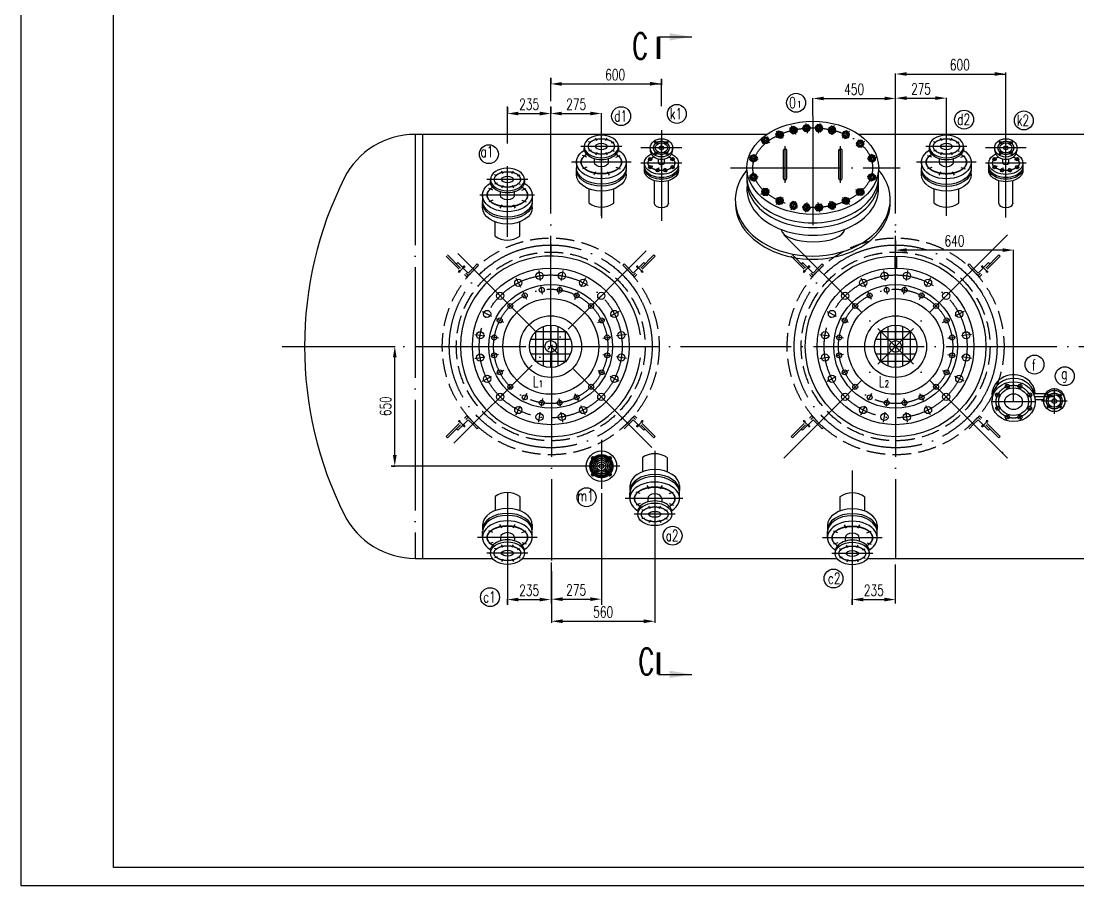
# Model space of a CAD drawing. Extents: x -54047 to 31317, y -2 to 11950.
# Drawn here: x -36814 to -31083, y 0 to 4691 of the extents above; entities that cross this region are included whole.
import ezdxf
from ezdxf.enums import TextEntityAlignment as Align

# ---------------------------------------------------------------- set-up
doc = ezdxf.new("R2010")
doc.units = 0
doc.header["$LTSCALE"] = 20
for name, pattern in [('DASHDOT-M', [36, 30, -3, 0, -3]), ('DASHDOT-S', [14, 10, -2, 0, -2]), ('HIDDEN-M', [7, 5, -2])]:
    doc.linetypes.add(name, pattern=pattern)
doc.layers.get('0').update_dxf_attribs({"linetype": 'CONTINUOUS'})
doc.styles.add('HZ', font='ROMANS.shx', dxfattribs={"width": 0.7, "height": 60, "bigfont": 'HLFSD.shx'})
doc.styles.add('ROMANS', font='ROMANS', dxfattribs={"width": 0.7, "height": 60})

msp = doc.modelspace()

# ---------------------------------------------------------------- linework, layer by layer
at = {"color": 7, "linetype": 'Continuous'}
for p, q in [((-36814.2, 0), (-36814.2, 11880)), ((-31473.8, 4074.3), (-31473.7, 4413.2)), ((-33942.1, 4257.4), (-33942.1, 4383.6)), ((-33942.1, 4381.6), (-33942.1, 4348.8)), ((-33341.9, 4230), (-33341.9, 4378.8)), ((-33341.9, 4376.8), (-33341.9, 4344)), ((-32071.7, 4277.8), (-32071.7, 4406.5)), ((-32011.7, 4404.5), (-31473.7, 4404.5)), ((-33882.1, 4350.8), (-33341.9, 4350.8)), ((-32521.1, 4180.2), (-32521.1, 4273.8)), ((-32461.1, 4271.8), (-32131.7, 4271.8)), ((-32071.7, 4273.8), (-32071.7, 4275.8)), ((-32071.7, 4078.8), (-32071.7, 4273.8)), ((-32011.7, 4273.8), (-31856.4, 4273.8)), ((-31796.4, 4099.5), (-31796.4, 4275.8)), ((-34177.1, 4027.3), (-34177.1, 4227.4)), ((-34177.1, 4225.4), (-34177.1, 4188.2)), ((-34117.1, 4190.2), (-34002.1, 4190.2)), ((-33942.1, 4027.3), (-33942.1, 4227.4)), ((-33942.1, 4225.4), (-33942.1, 4188.2)), ((-33882.1, 4190.2), (-33727.5, 4190.2)), ((-33667.5, 4107.1), (-33667.5, 4192.2)), ((-32071.7, 3544.8), (-32071.7, 3553.9)), ((-32071.7, 3499.8), (-32071.7, 3447.2)), ((-33942.1, 3481.8), (-33942.1, 3424)), ((-31491.7, 3449.2), (-32011.7, 3449.2)), ((-31431.7, 2628.8), (-31431.7, 3451.2)), ((-33942.1, 3143.7), (-33942.1, 3373.6)), ((-34805.9, 2926.8), (-34785.9, 2926.8)), ((-34787.9, 2336.8), (-34787.9, 2866.8)), ((-33767.1, 2276.8), (-34807.9, 2276.8)), ((-34805.9, 2276.8), (-34785.9, 2276.8)), ((-33667.1, 2130.3), (-33667.1, 1524.5)), ((-33378.1, 1957.1), (-33378.1, 1427.8)), ((-34177.1, 1749), (-34177.1, 1524.5)), ((-33938, 1531.1), (-33938, 1754.6)), ((-32307.4, 1749), (-32307.4, 1524.5)), ((-32072.4, 1532.1), (-32072.4, 1742.8)), ((-33938.1, 1707.7), (-33938.1, 1427.8)), ((-34177.1, 1526.5), (-34177.1, 1555.4)), ((-34117.1, 1553.4), (-34002.1, 1553.4)), ((-33882.1, 1555.4), (-33727.1, 1555.4)), ((-32307.4, 1526.5), (-32307.4, 1555.4)), ((-32247.4, 1553.4), (-32132.4, 1553.4)), ((-33938.1, 1478.3), (-33938.1, 1433.6)), ((-33878.1, 1435.6), (-33438.1, 1435.6)), ((-33378.1, 1478.3), (-33378.1, 1433.6)), ((-20014.2, 0), (-36814.2, 0))]:
    msp.add_line(p, q, dxfattribs=at)
at = {"color": 4, "linetype": 'Continuous'}
for p, q in [((-36314.2, 100), (-36314.2, 11780)), ((-33357, 4606.4), (-33177, 4606.4)), ((-32770.2, 4076.8), (-34677.4, 4076.8)), ((-34637.4, 4076.8), (-34637.4, 1776.8)), ((-30001.3, 4076.8), (-32272, 4076.8)), ((-33722.9, 4031.5), (-33737.1, 4036.6)), ((-33690.6, 4043.7), (-33699.8, 4056.3)), ((-33644.3, 4043.7), (-33635.2, 4056.3)), ((-33612.1, 4031.5), (-33597.9, 4036.6)), ((-31851.8, 4031.2), (-31866, 4036.3)), ((-31819.5, 4043.3), (-31828.6, 4056)), ((-31773.2, 4043.3), (-31764.1, 4056)), ((-31741, 4031.2), (-31726.8, 4036.3)), ((-33746.2, 3953.6), (-33769, 3961.6)), ((-33722.9, 3991.5), (-33737.1, 3986.4)), ((-33690.6, 3979.3), (-33699.8, 3966.7)), ((-33644.3, 3979.3), (-33635.2, 3966.7)), ((-33612.1, 3991.5), (-33597.9, 3986.4)), ((-33588.8, 3953.6), (-33566, 3961.6)), ((-32681.1, 3988.7), (-32681.1, 3838.7)), ((-32661.1, 3838.7), (-32661.1, 3988.7)), ((-32381.1, 3988.7), (-32381.1, 3838.7)), ((-32361.1, 3838.7), (-32361.1, 3988.7)), ((-31875.1, 3953.3), (-31897.9, 3961.2)), ((-31851.8, 3991.2), (-31866, 3986)), ((-31819.5, 3979), (-31828.6, 3966.3)), ((-31773.2, 3979), (-31764.1, 3966.3)), ((-31741, 3991.2), (-31726.8, 3986)), ((-31717.6, 3953.3), (-31694.9, 3961.2)), ((-33802.5, 3926.1), (-33802.5, 3892.4)), ((-33746.2, 3898.6), (-33769, 3890.6)), ((-33705.5, 3926.1), (-33705.5, 3944.2)), ((-33629.5, 3926.1), (-33629.5, 3944.2)), ((-33588.8, 3898.6), (-33566, 3890.6)), ((-33532.5, 3926.1), (-33532.5, 3892.4)), ((-33357.9, 3920.1), (-33357.9, 3944.2)), ((-33325.9, 3920.1), (-33325.9, 3944.2)), ((-31931.4, 3925.8), (-31931.4, 3892.1)), ((-31875.1, 3898.2), (-31897.9, 3890.3)), ((-31834.4, 3925.8), (-31834.4, 3943.9)), ((-31758.4, 3925.8), (-31758.4, 3943.9)), ((-31717.6, 3898.2), (-31694.9, 3890.3)), ((-31661.4, 3925.8), (-31661.4, 3892.1)), ((-31489.8, 3920), (-31489.8, 3944.1)), ((-31457.8, 3920), (-31457.8, 3944.1)), ((-34232.4, 3852.6), (-34246.7, 3857.7)), ((-34200.2, 3864.7), (-34209.3, 3877.4)), ((-34153.9, 3864.7), (-34144.8, 3877.4)), ((-34121.7, 3852.6), (-34107.4, 3857.7)), ((-33802.5, 3855.1), (-33802.5, 3881.6)), ((-33698.4, 3873.7), (-33709.1, 3855.5)), ((-33636.6, 3873.7), (-33625.8, 3855.5)), ((-33532.5, 3855.1), (-33532.5, 3881.6)), ((-31931.4, 3854.8), (-31931.4, 3881.2)), ((-31827.3, 3873.4), (-31838, 3855.1)), ((-31765.5, 3873.4), (-31754.7, 3855.1)), ((-31661.4, 3854.8), (-31661.4, 3881.2)), ((-34255.8, 3774.7), (-34278.6, 3782.6)), ((-34232.4, 3812.6), (-34246.7, 3807.4)), ((-34200.2, 3800.4), (-34209.3, 3787.7)), ((-34153.9, 3800.4), (-34144.8, 3787.7)), ((-34121.7, 3812.6), (-34107.4, 3807.4)), ((-34098.3, 3774.7), (-34075.5, 3782.6)), ((-33379.9, 3704.4), (-33379.9, 3825.6)), ((-33303.9, 3704.4), (-33303.9, 3825.6)), ((-31511.8, 3704.3), (-31511.8, 3825.5)), ((-31435.8, 3704.3), (-31435.8, 3825.5)), ((-34312.1, 3747.2), (-34312.1, 3713.5)), ((-34215.1, 3747.2), (-34215.1, 3765.3)), ((-34139.1, 3747.2), (-34139.1, 3765.3)), ((-34042.1, 3747.2), (-34042.1, 3713.5)), ((-33734.5, 3703.7), (-33734.5, 3780.8)), ((-33600.5, 3703.7), (-33600.5, 3780.8)), ((-31863.4, 3703.3), (-31863.4, 3780.4)), ((-31729.4, 3703.3), (-31729.4, 3780.4)), ((-34312.1, 3676.2), (-34312.1, 3702.6)), ((-34255.8, 3719.6), (-34278.6, 3711.7)), ((-34207.9, 3694.8), (-34218.7, 3676.5)), ((-34146.2, 3694.8), (-34135.4, 3676.5)), ((-34098.3, 3719.6), (-34075.5, 3711.7)), ((-34042.1, 3676.2), (-34042.1, 3702.6)), ((-34244.1, 3524.7), (-34244.1, 3601.8)), ((-34110.1, 3524.7), (-34110.1, 3601.8)), ((-32076.7, 3416.8), (-32076.7, 3351.8)), ((-32066.7, 3416.8), (-32066.7, 3351.8)), ((-33942.1, 3041.9), (-33942.1, 2958.2)), ((-32071.7, 3041.9), (-32071.7, 2958.2)), ((-34024.8, 3006.8), (-33859.4, 3006.8)), ((-34022.1, 2844.1), (-34022.1, 3009.5)), ((-33982.1, 2818.9), (-33982.1, 3034.7)), ((-33902.1, 2818.9), (-33902.1, 3034.7)), ((-33862.1, 2844.1), (-33862.1, 3009.5)), ((-32154.4, 3006.8), (-31989, 3006.8)), ((-32151.7, 2844.1), (-32151.7, 3009.5)), ((-32111.7, 2818.9), (-32111.7, 3034.7)), ((-32031.7, 2818.9), (-32031.7, 3034.7)), ((-31991.7, 2844.1), (-31991.7, 3009.5)), ((-34057.1, 2926.8), (-33973.5, 2926.8)), ((-34049.9, 2966.8), (-33834.2, 2966.8)), ((-33910.6, 2926.8), (-33827, 2926.8)), ((-32186.7, 2926.8), (-32103.1, 2926.8)), ((-32179.5, 2966.8), (-31963.8, 2966.8)), ((-32040.2, 2926.8), (-31956.6, 2926.8)), ((-34049.9, 2886.8), (-33834.2, 2886.8)), ((-33942.1, 2811.8), (-33942.1, 2895.4)), ((-32179.5, 2886.8), (-31963.8, 2886.8)), ((-32071.7, 2811.8), (-32071.7, 2895.4)), ((-34024.8, 2846.8), (-33859.4, 2846.8)), ((-32154.4, 2846.8), (-31989, 2846.8)), ((-31324.5, 2671.2), (-31258.6, 2671.2)), ((-31314.6, 2639.2), (-31266.5, 2639.2)), ((-33445.1, 2323.5), (-33445.1, 2250.1)), ((-33311.1, 2323.5), (-33311.1, 2250.1)), ((-33513.1, 2172.1), (-33513.1, 2145.6)), ((-33513.1, 2101.1), (-33513.1, 2134.7)), ((-33456.8, 2128.6), (-33479.6, 2136.6)), ((-33408.9, 2153.5), (-33419.7, 2171.7)), ((-33347.2, 2153.5), (-33336.4, 2171.7)), ((-33299.3, 2128.6), (-33276.5, 2136.6)), ((-33243.1, 2172.1), (-33243.1, 2145.6)), ((-33243.1, 2101.1), (-33243.1, 2134.7)), ((-34244.1, 2112.8), (-34244.1, 2039.4)), ((-34110.1, 2112.8), (-34110.1, 2039.4)), ((-33456.8, 2073.6), (-33479.6, 2065.6)), ((-33416.1, 2101.1), (-33416.1, 2083)), ((-33340.1, 2101.1), (-33340.1, 2083)), ((-33299.3, 2073.6), (-33276.5, 2065.6)), ((-32373.7, 2110.9), (-32373.7, 2037.5)), ((-32239.7, 2110.9), (-32239.7, 2037.5)), ((-33433.4, 2035.7), (-33447.7, 2040.8)), ((-33401.2, 2047.9), (-33410.3, 2060.5)), ((-33354.9, 2047.9), (-33345.8, 2060.5)), ((-33322.7, 2035.7), (-33308.4, 2040.8)), ((-34312.1, 1961.3), (-34312.1, 1934.9)), ((-34207.9, 1942.7), (-34218.7, 1961)), ((-34146.2, 1942.7), (-34135.4, 1961)), ((-34042.1, 1961.3), (-34042.1, 1934.9)), ((-33433.4, 1995.7), (-33447.7, 1990.5)), ((-33401.2, 1983.5), (-33410.3, 1970.9)), ((-33354.9, 1983.5), (-33345.8, 1970.9)), ((-33322.7, 1995.7), (-33308.4, 1990.5)), ((-32441.7, 1959.4), (-32441.7, 1933)), ((-32337.5, 1940.8), (-32348.3, 1959.1)), ((-32275.8, 1940.8), (-32265, 1959.1)), ((-32171.7, 1959.4), (-32171.7, 1933)), ((-34312.1, 1890.4), (-34312.1, 1924)), ((-34255.8, 1917.9), (-34278.6, 1925.8)), ((-34098.3, 1917.9), (-34075.5, 1925.8)), ((-34042.1, 1890.4), (-34042.1, 1924)), ((-32441.7, 1888.5), (-32441.7, 1922.1)), ((-32385.4, 1916), (-32408.2, 1923.9)), ((-32227.9, 1916), (-32205.1, 1923.9)), ((-32171.7, 1888.5), (-32171.7, 1922.1)), ((-34255.8, 1862.9), (-34278.6, 1854.9)), ((-34215.1, 1890.4), (-34215.1, 1872.3)), ((-34200.2, 1837.1), (-34209.3, 1849.8)), ((-34153.9, 1837.1), (-34144.8, 1849.8)), ((-34139.1, 1890.4), (-34139.1, 1872.3)), ((-34098.3, 1862.9), (-34075.5, 1854.9)), ((-32385.4, 1861), (-32408.2, 1853)), ((-32344.7, 1888.5), (-32344.7, 1870.4)), ((-32329.8, 1835.2), (-32338.9, 1847.9)), ((-32283.5, 1835.2), (-32274.4, 1847.9)), ((-32268.7, 1888.5), (-32268.7, 1870.4)), ((-32227.9, 1861), (-32205.1, 1853)), ((-34677.4, 1776.8), (-34259.1, 1776.8)), ((-34232.4, 1825), (-34246.7, 1830.1)), ((-34232.4, 1785), (-34246.7, 1779.8)), ((-34121.7, 1825), (-34107.4, 1830.1)), ((-34121.7, 1785), (-34107.4, 1779.8)), ((-34095, 1776.8), (-32390.2, 1776.8)), ((-32362, 1823.1), (-32376.3, 1828.2)), ((-32362, 1783), (-32376.3, 1777.9)), ((-32251.3, 1823.1), (-32237, 1828.2)), ((-32251.3, 1783), (-32237, 1777.9)), ((-32223.1, 1776.8), (-30052, 1776.8)), ((-34200.2, 1772.8), (-34209.3, 1760.1)), ((-34153.9, 1772.8), (-34144.8, 1760.1)), ((-32329.8, 1770.9), (-32338.9, 1758.2)), ((-32283.5, 1770.9), (-32274.4, 1758.2)), ((-33357, 1147.5), (-33177, 1147.5)), ((-20114.2, 100), (-36314.2, 100))]:
    msp.add_line(p, q, dxfattribs=at)
at = {"color": 1, "linetype": 'DASHDOT-M'}
for p, q in [((-32559.2, 4136.5), (-32551, 4084.4)), ((-32521.1, 4178.2), (-32521.1, 3583.7)), ((-32483, 4136.5), (-32491.2, 4084.4)), ((-34677.4, 4076.8), (-34677.4, 1776.8)), ((-33942.1, 2926.8), (-33942.1, 4076.8)), ((-33667.5, 3956.3), (-33667.5, 4105.1)), ((-33667.5, 3635.5), (-33667.5, 4088.1)), ((-33341.9, 4099.5), (-33341.9, 3607.8)), ((-32719.8, 4094.4), (-32682.4, 4057)), ((-32637.7, 4124.5), (-32613.7, 4077.4)), ((-32404.5, 4124.5), (-32428.5, 4077.4)), ((-32322.4, 4094.4), (-32359.8, 4057)), ((-32071.7, 2926.8), (-32071.7, 4076.8)), ((-31796.4, 3955.9), (-31796.4, 4097.5)), ((-31796.4, 3635.1), (-31796.4, 4087.8)), ((-31473.8, 3625.7), (-31473.8, 4072.3)), ((-33365.3, 4027.3), (-33377.9, 4040)), ((-33341.9, 3899.6), (-33341.9, 4044.2)), ((-33318.6, 4027.3), (-33305.9, 4040)), ((-32802.6, 4057.1), (-32755.5, 4033.1)), ((-32671.1, 3813.7), (-32671.1, 4013.7)), ((-32371.1, 3813.7), (-32371.1, 4013.7)), ((-32239.6, 4039.1), (-32286.7, 4015.1)), ((-31497.1, 4027.2), (-31509.8, 4039.9)), ((-31450.5, 4027.2), (-31437.8, 4039.9)), ((-33556.5, 4011.5), (-33778.5, 4011.5)), ((-33230.9, 4004), (-33452.9, 4004)), ((-33365.3, 3980.7), (-33377.9, 3968)), ((-33318.6, 3980.7), (-33305.9, 3968)), ((-31685.4, 4011.2), (-31907.4, 4011.2)), ((-31362.8, 4003.9), (-31584.8, 4003.9)), ((-31497.1, 3980.5), (-31509.8, 3967.9)), ((-31450.5, 3980.5), (-31437.8, 3967.9)), ((-34177.1, 3815.7), (-34177.1, 3904.6)), ((-33505.5, 3926.1), (-33829.5, 3926.1)), ((-33230.9, 3921.3), (-33452.9, 3921.3)), ((-33390.2, 3938.7), (-33411.6, 3946.5)), ((-33389.7, 3904.1), (-33411.6, 3896.2)), ((-33293.1, 3939), (-33272.3, 3946.5)), ((-33292.5, 3903.5), (-33272.3, 3896.2)), ((-32868.9, 3950.8), (-32816.7, 3942.5)), ((-32173.3, 3950.8), (-32225.5, 3942.5)), ((-31634.4, 3925.8), (-31958.4, 3925.8)), ((-31362.8, 3921.2), (-31584.8, 3921.2)), ((-31522.1, 3938.6), (-31543.4, 3946.3)), ((-31521.5, 3904), (-31543.4, 3896.1)), ((-31425, 3938.8), (-31404.2, 3946.3)), ((-31424.4, 3903.3), (-31404.2, 3896.1)), ((-34177.1, 3787.6), (-34177.1, 3871.3)), ((-33667.5, 3896.8), (-33667.5, 3621.6)), ((-33356.1, 3895.1), (-33369, 3871.4)), ((-33326.7, 3893.2), (-33315, 3871.6)), ((-32967.9, 3895.7), (-32047.7, 3895.7)), ((-32868.9, 3840.6), (-32816.7, 3848.9)), ((-32173.3, 3840.6), (-32225.5, 3848.9)), ((-31488, 3895), (-31500.8, 3871.3)), ((-31458.6, 3893.1), (-31446.9, 3871.5)), ((-34066.1, 3832.6), (-34288.1, 3832.6)), ((-34177.1, 3520.9), (-34177.1, 3816.2)), ((-34030.5, 3747.2), (-34325.8, 3747.2)), ((-32802.6, 3752.2), (-32755.5, 3776.2)), ((-32719.8, 3697), (-32682.4, 3734.3)), ((-32322.4, 3697), (-32359.8, 3734.3)), ((-32239.6, 3752.2), (-32286.7, 3776.2)), ((-32637.7, 3666.9), (-32613.7, 3714)), ((-32559.2, 3654.8), (-32551, 3707)), ((-32483, 3654.8), (-32491.2, 3707)), ((-32404.5, 3666.9), (-32428.5, 3714)), ((-32677.6, 3532.8), (-32071.7, 2926.8)), ((-31465.7, 3532.8), (-32071.7, 2926.8)), ((-33423.8, 3445), (-33942.1, 2926.8)), ((-34445.3, 3430.1), (-33942.1, 2926.8)), ((-34442.8, 3328.4), (-34425, 3346.1)), ((-34407.2, 3363.9), (-34425, 3346.1)), ((-34340.2, 3374.4), (-34333.1, 3367.3)), ((-33544, 3374.4), (-33551, 3367.3)), ((-33476.9, 3363.9), (-33459.1, 3346.1)), ((-33441.3, 3328.4), (-33459.1, 3346.1)), ((-32572.4, 3328.4), (-32554.6, 3346.1)), ((-32536.8, 3363.9), (-32554.6, 3346.1)), ((-32469.8, 3374.4), (-32462.7, 3367.3)), ((-31673.6, 3374.4), (-31680.6, 3367.3)), ((-31606.5, 3363.9), (-31588.7, 3346.1)), ((-31570.9, 3328.4), (-31588.7, 3346.1)), ((-35398.1, 2926.8), (-26925, 2926.8)), ((-34467.8, 2401.1), (-33942.1, 2926.8)), ((-33393.7, 2378.5), (-33942.1, 2926.8)), ((-33938.1, 2926.8), (-33938.1, 1765.1)), ((-32677.6, 2320.8), (-32071.7, 2926.8)), ((-32071.7, 2926.8), (-32071.7, 1776.8)), ((-31465.7, 2320.8), (-32071.7, 2926.8)), ((-31463, 2702.4), (-31473.1, 2726.8)), ((-31400.3, 2702.4), (-31390.2, 2726.8)), ((-31211.2, 2699.3), (-31211.2, 2561.3)), ((-31507.2, 2658.1), (-31531.6, 2668.2)), ((-31356.1, 2658.1), (-31331.7, 2668.2)), ((-31318.3, 2655.2), (-31211.2, 2655.2)), ((-31235.3, 2654.4), (-31247.2, 2666.3)), ((-31187.1, 2654.4), (-31175.2, 2666.3)), ((-31314.2, 2626.8), (-31549.2, 2626.8)), ((-31507.2, 2595.5), (-31531.6, 2585.4)), ((-31356.1, 2595.5), (-31331.7, 2585.4)), ((-31142.2, 2630.3), (-31280.2, 2630.3)), ((-31235.3, 2606.2), (-31247.2, 2594.3)), ((-31187.1, 2606.2), (-31175.2, 2594.3)), ((-34442.8, 2525.3), (-34425, 2507.5)), ((-33441.3, 2525.3), (-33459.1, 2507.5)), ((-32572.4, 2525.3), (-32554.6, 2507.5)), ((-31570.9, 2525.3), (-31588.7, 2507.5)), ((-31463, 2551.2), (-31473.1, 2526.9)), ((-31400.3, 2551.2), (-31390.2, 2526.9)), ((-34407.2, 2489.7), (-34425, 2507.5)), ((-34340.2, 2479.2), (-34333.1, 2486.3)), ((-33476.9, 2489.7), (-33459.1, 2507.5)), ((-32536.8, 2489.7), (-32554.6, 2507.5)), ((-32469.8, 2479.2), (-32462.7, 2486.3)), ((-31606.5, 2489.7), (-31588.7, 2507.5)), ((-33667.1, 2420.3), (-33667.1, 2153.3)), ((-33667.1, 2375.8), (-33667.1, 2177.8)), ((-33378.1, 2360.1), (-33378.1, 1933.6)), ((-31489.3, 2347.4), (-31496.4, 2354.5)), ((-33703.6, 2313.4), (-33718.9, 2328.6)), ((-33691.2, 2300.9), (-33703, 2312.8)), ((-33667.1, 2345.8), (-33667.1, 2207.8)), ((-33642.9, 2300.9), (-33631.1, 2312.8)), ((-33630.5, 2313.4), (-33615.2, 2328.6)), ((-33568.1, 2276.8), (-33766.1, 2276.8)), ((-33598.1, 2276.8), (-33736.1, 2276.8)), ((-33703.6, 2240.3), (-33718.9, 2225)), ((-33691.2, 2252.7), (-33703, 2240.8)), ((-33642.9, 2252.7), (-33631.1, 2240.8)), ((-33630.5, 2240.3), (-33615.2, 2225)), ((-32306.7, 2252.9), (-32306.7, 1940.2)), ((-32306.7, 2179.1), (-32306.7, 1726.5)), ((-34177.1, 2133.7), (-34177.1, 1721.2)), ((-33225.1, 2101.1), (-33537.8, 2101.1)), ((-33267.1, 2015.7), (-33489.1, 2015.7)), ((-34015.1, 1890.4), (-34339.1, 1890.4)), ((-32144.7, 1888.5), (-32468.7, 1888.5)), ((-32306.7, 1858.3), (-32306.7, 1712.7)), ((-34066.1, 1805), (-34288.1, 1805)), ((-32195.7, 1803.1), (-32417.7, 1803.1))]:
    msp.add_line(p, q, dxfattribs=at)
at = {"color": 6, "linetype": 'HIDDEN-M'}
for p, q in [((-34508.7, 3415.6), (-34396.7, 3303.7)), ((-34501.6, 3422.7), (-34389.6, 3310.8)), ((-34446.2, 3381.5), (-34453.3, 3374.4)), ((-34446.2, 3381.5), (-34389.6, 3324.9)), ((-33382.5, 3422.7), (-33494.5, 3310.8)), ((-33437.9, 3381.5), (-33494.5, 3324.9)), ((-33375.4, 3415.6), (-33487.4, 3303.7)), ((-33437.9, 3381.5), (-33430.8, 3374.4)), ((-33382.5, 3422.7), (-33375.4, 3415.6)), ((-32638.3, 3415.6), (-32526.3, 3303.7)), ((-32631.2, 3422.7), (-32519.2, 3310.8)), ((-32575.8, 3381.5), (-32582.9, 3374.4)), ((-32575.8, 3381.5), (-32519.2, 3324.9)), ((-31512.1, 3422.7), (-31624.1, 3310.8)), ((-31567.5, 3381.5), (-31624.1, 3324.9)), ((-31505, 3415.6), (-31617, 3303.7)), ((-31567.5, 3381.5), (-31560.4, 3374.4)), ((-31512.1, 3422.7), (-31505, 3415.6)), ((-34431.1, 3333.5), (-34444.2, 3333.5)), ((-34437.6, 3333.5), (-34437.6, 3340)), ((-34437.6, 3333.5), (-34437.6, 3326.9)), ((-34412.4, 3358.8), (-34418.9, 3358.8)), ((-34412.4, 3352.2), (-34412.4, 3365.3)), ((-34412.4, 3358.8), (-34405.8, 3358.8)), ((-34357.8, 3342.6), (-34396.7, 3303.7)), ((-34364.9, 3349.7), (-34389.6, 3324.9)), ((-34364.9, 3349.7), (-34340.2, 3374.4)), ((-34357.8, 3342.6), (-34333.1, 3367.3)), ((-33526.3, 3342.6), (-33551, 3367.3)), ((-33519.2, 3349.7), (-33544, 3374.4)), ((-33526.3, 3342.6), (-33487.4, 3303.7)), ((-33519.2, 3349.7), (-33494.5, 3324.9)), ((-33471.7, 3358.8), (-33478.3, 3358.8)), ((-33471.7, 3352.2), (-33471.7, 3365.3)), ((-33471.7, 3358.8), (-33465.2, 3358.8)), ((-33453, 3333.5), (-33439.9, 3333.5)), ((-33446.5, 3333.5), (-33446.5, 3340)), ((-33446.5, 3333.5), (-33446.5, 3326.9)), ((-32560.7, 3333.5), (-32573.8, 3333.5)), ((-32567.2, 3333.5), (-32567.2, 3340)), ((-32567.2, 3333.5), (-32567.2, 3326.9)), ((-32542, 3358.8), (-32548.5, 3358.8)), ((-32542, 3352.2), (-32542, 3365.3)), ((-32542, 3358.8), (-32535.4, 3358.8)), ((-32487.4, 3342.6), (-32526.3, 3303.7)), ((-32494.5, 3349.7), (-32519.2, 3324.9)), ((-32494.5, 3349.7), (-32469.8, 3374.4)), ((-32487.4, 3342.6), (-32462.7, 3367.3)), ((-31655.9, 3342.6), (-31680.6, 3367.3)), ((-31648.8, 3349.7), (-31673.6, 3374.4)), ((-31655.9, 3342.6), (-31617, 3303.7)), ((-31648.8, 3349.7), (-31624.1, 3324.9)), ((-31601.3, 3358.8), (-31607.9, 3358.8)), ((-31601.3, 3352.2), (-31601.3, 3365.3)), ((-31601.3, 3358.8), (-31594.8, 3358.8)), ((-31582.6, 3333.5), (-31569.5, 3333.5)), ((-31576.1, 3333.5), (-31576.1, 3340)), ((-31576.1, 3333.5), (-31576.1, 3326.9)), ((-34508.7, 2438), (-34396.7, 2549.9)), ((-34501.6, 2430.9), (-34389.6, 2542.9)), ((-34446.2, 2472.1), (-34389.6, 2528.7)), ((-34437.6, 2520.1), (-34437.6, 2526.7)), ((-34357.8, 2511), (-34396.7, 2549.9)), ((-34364.9, 2504), (-34389.6, 2528.7)), ((-33526.3, 2511), (-33487.4, 2549.9)), ((-33519.2, 2504), (-33494.5, 2528.7)), ((-33382.5, 2430.9), (-33494.5, 2542.9)), ((-33437.9, 2472.1), (-33494.5, 2528.7)), ((-33375.4, 2438), (-33487.4, 2549.9)), ((-33446.5, 2520.1), (-33446.5, 2526.7)), ((-32638.3, 2438), (-32526.3, 2549.9)), ((-32631.2, 2430.9), (-32519.2, 2542.9)), ((-32575.8, 2472.1), (-32519.2, 2528.7)), ((-32567.2, 2520.1), (-32567.2, 2526.7)), ((-32487.4, 2511), (-32526.3, 2549.9)), ((-32494.5, 2504), (-32519.2, 2528.7)), ((-31655.9, 2511), (-31617, 2549.9)), ((-31648.8, 2504), (-31624.1, 2528.7)), ((-31512.1, 2430.9), (-31624.1, 2542.9)), ((-31567.5, 2472.1), (-31624.1, 2528.7)), ((-31505, 2438), (-31617, 2549.9)), ((-31576.1, 2520.1), (-31576.1, 2526.7)), ((-34446.2, 2472.1), (-34453.3, 2479.2)), ((-34431.1, 2520.1), (-34444.2, 2520.1)), ((-34437.6, 2520.1), (-34437.6, 2513.6)), ((-34412.4, 2494.9), (-34418.9, 2494.9)), ((-34412.4, 2501.4), (-34412.4, 2488.3)), ((-34412.4, 2494.9), (-34405.8, 2494.9)), ((-34364.9, 2504), (-34340.2, 2479.2)), ((-34357.8, 2511), (-34333.1, 2486.3)), ((-33526.3, 2511), (-33551, 2486.3)), ((-33519.2, 2504), (-33544, 2479.2)), ((-33471.7, 2494.9), (-33478.3, 2494.9)), ((-33471.7, 2501.4), (-33471.7, 2488.3)), ((-33471.7, 2494.9), (-33465.2, 2494.9)), ((-33453, 2520.1), (-33439.9, 2520.1)), ((-33446.5, 2520.1), (-33446.5, 2513.6)), ((-33437.9, 2472.1), (-33430.8, 2479.2)), ((-32575.8, 2472.1), (-32582.9, 2479.2)), ((-32560.7, 2520.1), (-32573.8, 2520.1)), ((-32567.2, 2520.1), (-32567.2, 2513.6)), ((-32542, 2494.9), (-32548.5, 2494.9)), ((-32542, 2501.4), (-32542, 2488.3)), ((-32542, 2494.9), (-32535.4, 2494.9)), ((-32494.5, 2504), (-32469.8, 2479.2)), ((-32487.4, 2511), (-32462.7, 2486.3)), ((-31655.9, 2511), (-31680.6, 2486.3)), ((-31648.8, 2504), (-31673.6, 2479.2)), ((-31601.3, 2494.9), (-31607.9, 2494.9)), ((-31601.3, 2501.4), (-31601.3, 2488.3)), ((-31601.3, 2494.9), (-31594.8, 2494.9)), ((-31582.6, 2520.1), (-31569.5, 2520.1)), ((-31576.1, 2520.1), (-31576.1, 2513.6)), ((-31567.5, 2472.1), (-31560.4, 2479.2)), ((-34501.6, 2430.9), (-34508.7, 2438)), ((-33382.5, 2430.9), (-33375.4, 2438)), ((-32631.2, 2430.9), (-32638.3, 2438)), ((-31512.1, 2430.9), (-31505, 2438))]:
    msp.add_line(p, q, dxfattribs=at)
at = {"color": 1, "linetype": 'DASHDOT-S'}
for p, q in [((-34007.2, 3338.3), (-33998.6, 3283.6)), ((-33876.9, 3338.3), (-33885.5, 3283.6)), ((-32136.8, 3338.3), (-32128.2, 3283.6)), ((-32006.5, 3338.3), (-32015.1, 3283.6)), ((-34131.2, 3298), (-34106, 3248.6)), ((-33752.9, 3298), (-33778.1, 3248.6)), ((-32260.8, 3298), (-32235.6, 3248.6)), ((-31882.5, 3298), (-31907.7, 3248.6)), ((-34236.6, 3221.4), (-34197.5, 3182.2)), ((-34072, 3181.9), (-34091.5, 3220.1)), ((-33986.8, 3209.5), (-33993.5, 3251.9)), ((-33897.3, 3209.5), (-33890.6, 3251.9)), ((-33812.1, 3181.9), (-33792.6, 3220.1)), ((-33647.5, 3221.4), (-33686.7, 3182.2)), ((-32366.2, 3221.4), (-32327.1, 3182.2)), ((-32201.6, 3181.9), (-32221.1, 3220.1)), ((-32116.4, 3209.5), (-32123.1, 3251.9)), ((-32026.9, 3209.5), (-32020.2, 3251.9)), ((-31941.7, 3181.9), (-31922.2, 3220.1)), ((-31777.1, 3221.4), (-31816.2, 3182.2)), ((-34144.5, 3129.2), (-34174.8, 3159.6)), ((-33739.7, 3129.2), (-33709.3, 3159.6)), ((-32274, 3129.2), (-32304.4, 3159.6)), ((-31869.3, 3129.2), (-31838.9, 3159.6)), ((-34313.3, 3116), (-34263.9, 3090.8)), ((-33570.8, 3116), (-33620.2, 3090.8)), ((-32442.9, 3116), (-32393.5, 3090.8)), ((-31700.4, 3116), (-31749.8, 3090.8)), ((-34197.1, 3056.8), (-34235.3, 3076.3)), ((-33687, 3056.8), (-33648.8, 3076.3)), ((-32326.7, 3056.8), (-32364.9, 3076.3)), ((-31816.6, 3056.8), (-31778.4, 3076.3)), ((-34353.5, 2992), (-34298.8, 2983.3)), ((-33530.6, 2992), (-33585.3, 2983.3)), ((-32483.1, 2992), (-32428.4, 2983.3)), ((-31660.2, 2992), (-31714.9, 2983.3)), ((-34224.8, 2971.6), (-34267.2, 2978.3)), ((-33659.3, 2971.6), (-33616.9, 2978.3)), ((-32354.4, 2971.6), (-32396.8, 2978.3)), ((-31788.9, 2971.6), (-31746.5, 2978.3)), ((-34353.5, 2861.6), (-34298.8, 2870.3)), ((-34224.8, 2882), (-34267.2, 2875.3)), ((-33659.3, 2882), (-33616.9, 2875.3)), ((-33530.6, 2861.6), (-33585.3, 2870.3)), ((-32483.1, 2861.6), (-32428.4, 2870.3)), ((-32354.4, 2882), (-32396.8, 2875.3)), ((-31788.9, 2882), (-31746.5, 2875.3)), ((-31660.2, 2861.6), (-31714.9, 2870.3)), ((-34313.3, 2737.7), (-34263.9, 2762.8)), ((-34197.1, 2796.9), (-34235.3, 2777.4)), ((-33687, 2796.9), (-33648.8, 2777.4)), ((-33570.8, 2737.7), (-33620.2, 2762.8)), ((-32442.9, 2737.7), (-32393.5, 2762.8)), ((-32326.7, 2796.9), (-32364.9, 2777.4)), ((-31816.6, 2796.9), (-31778.4, 2777.4)), ((-31700.4, 2737.7), (-31749.8, 2762.8)), ((-34144.5, 2724.4), (-34174.8, 2694.1)), ((-33739.7, 2724.4), (-33709.3, 2694.1)), ((-32274, 2724.4), (-32304.4, 2694.1)), ((-31869.3, 2724.4), (-31838.9, 2694.1)), ((-34236.6, 2632.2), (-34197.5, 2671.4)), ((-34072, 2671.8), (-34091.5, 2633.5)), ((-33986.8, 2644.1), (-33993.5, 2601.7)), ((-33897.3, 2644.1), (-33890.6, 2601.7)), ((-33812.1, 2671.8), (-33792.6, 2633.5)), ((-33647.5, 2632.2), (-33686.7, 2671.4)), ((-32366.2, 2632.2), (-32327.1, 2671.4)), ((-32201.6, 2671.8), (-32221.1, 2633.5)), ((-32116.4, 2644.1), (-32123.1, 2601.7)), ((-32026.9, 2644.1), (-32020.2, 2601.7)), ((-31941.7, 2671.8), (-31922.2, 2633.5)), ((-31777.1, 2632.2), (-31816.2, 2671.4)), ((-34131.2, 2555.6), (-34106, 2605)), ((-33752.9, 2555.6), (-33778.1, 2605)), ((-32260.8, 2555.6), (-32235.6, 2605)), ((-31882.5, 2555.6), (-31907.7, 2605)), ((-34007.2, 2515.3), (-33998.6, 2570.1)), ((-33876.9, 2515.3), (-33885.5, 2570.1)), ((-32136.8, 2515.3), (-32128.2, 2570.1)), ((-32006.5, 2515.3), (-32015.1, 2570.1))]:
    msp.add_line(p, q, dxfattribs=at)
at = {"color": 4, "linetype": 'Continuous', "const_width": 20}
for points in [[(-33357, 4486.4), (-33357, 4606.4)], [(-33357, 1147.5), (-33357, 1267.5)]]:
    msp.add_lwpolyline(points, dxfattribs=at)
at = {"color": 4, "linetype": 'Continuous'}
for points in [[(-32562.7, 4090.6), (-32576.1, 4107.1), (-32568.5, 4127), (-32547.5, 4130.3), (-32534.1, 4113.8), (-32541.8, 4093.9)], [(-32479.5, 4090.6), (-32466.1, 4107.1), (-32473.7, 4127), (-32494.7, 4130.3), (-32508.1, 4113.8), (-32500.4, 4093.9)], [(-32695, 4054.5), (-32715.5, 4060), (-32721, 4080.6), (-32706, 4095.6), (-32685.5, 4090.1), (-32680, 4069.6)], [(-32626.4, 4078.9), (-32644.2, 4090.5), (-32643.1, 4111.7), (-32624.2, 4121.3), (-32606.3, 4109.8), (-32607.5, 4088.6)], [(-32415.8, 4078.9), (-32398, 4090.5), (-32399.1, 4111.7), (-32418, 4121.3), (-32435.9, 4109.8), (-32434.7, 4088.6)], [(-32347.2, 4054.5), (-32326.7, 4060), (-32321.2, 4080.6), (-32336.2, 4095.6), (-32356.7, 4090.1), (-32362.2, 4069.6)], [(-32766.7, 4026.9), (-32787.9, 4025.8), (-32799.5, 4043.6), (-32789.8, 4062.5), (-32768.6, 4063.6), (-32757, 4045.8)], [(-32275.5, 4008.9), (-32254.3, 4007.8), (-32242.7, 4025.6), (-32252.4, 4044.5), (-32273.6, 4045.6), (-32285.2, 4027.8)], [(-32825.4, 3933.1), (-32845.2, 3925.5), (-32861.8, 3938.9), (-32858.4, 3959.9), (-32838.6, 3967.5), (-32822.1, 3954.1)], [(-32216.8, 3933.1), (-32197, 3925.5), (-32180.4, 3938.9), (-32183.8, 3959.9), (-32203.6, 3967.5), (-32220.1, 3954.1)], [(-32825.4, 3858.2), (-32845.2, 3865.8), (-32861.8, 3852.5), (-32858.4, 3831.5), (-32838.6, 3823.9), (-32822.1, 3837.2)], [(-32216.8, 3858.2), (-32197, 3865.8), (-32180.4, 3852.5), (-32183.8, 3831.5), (-32203.6, 3823.9), (-32220.1, 3837.2)], [(-32766.7, 3782.5), (-32787.9, 3783.6), (-32799.5, 3765.8), (-32789.8, 3746.8), (-32768.6, 3745.7), (-32757, 3763.5)], [(-32275.5, 3782.5), (-32254.3, 3783.6), (-32242.7, 3765.8), (-32252.4, 3746.8), (-32273.6, 3745.7), (-32285.2, 3763.5)], [(-32695, 3736.8), (-32715.5, 3731.3), (-32721, 3710.8), (-32706, 3695.8), (-32685.5, 3701.3), (-32680, 3721.8)], [(-32347.2, 3736.8), (-32326.7, 3731.3), (-32321.2, 3710.8), (-32336.2, 3695.8), (-32356.7, 3701.3), (-32362.2, 3721.8)], [(-32626.4, 3712.4), (-32644.2, 3700.9), (-32643.1, 3679.7), (-32624.2, 3670), (-32606.3, 3681.6), (-32607.5, 3702.8)], [(-32562.7, 3700.7), (-32576.1, 3684.2), (-32568.5, 3664.4), (-32547.5, 3661.1), (-32534.1, 3677.6), (-32541.8, 3697.4)], [(-32479.5, 3700.7), (-32466.1, 3684.2), (-32473.7, 3664.4), (-32494.7, 3661.1), (-32508.1, 3677.6), (-32500.4, 3697.4)], [(-32415.8, 3712.4), (-32398, 3700.9), (-32399.1, 3679.7), (-32418, 3670), (-32435.9, 3681.6), (-32434.7, 3702.8)]]:
    msp.add_lwpolyline(points, close=True, dxfattribs=at)
for centre, radius in [((-32611.5, 4248.6), 51.3), ((-33560.4, 4176), 51.3), ((-33258.1, 4188), 51.3), ((-31700.2, 4157.2), 51.3), ((-31376.5, 4152.7), 51.3), ((-32555.1, 4110.4), 18.4), ((-32487.1, 4110.4), 18.4), ((-32700.5, 4075.1), 18.4), ((-32700.5, 4075.1), 12), ((-32625.3, 4100.1), 18.4), ((-32625.3, 4100.1), 12), ((-32555.1, 4110.4), 12), ((-32487.1, 4110.4), 12), ((-32416.9, 4100.1), 18.4), ((-32416.9, 4100.1), 12), ((-32341.7, 4075.1), 18.4), ((-32341.7, 4075.1), 12), ((-34277.5, 3969.6), 51.3), ((-33370.2, 4032.3), 7), ((-33313.7, 4032.3), 7), ((-32778.3, 4044.7), 18.4), ((-32778.3, 4044.7), 12), ((-32263.9, 4026.7), 18.4), ((-32263.9, 4026.7), 12), ((-31502.1, 4032.1), 7), ((-31445.5, 4032.1), 7), ((-33370.2, 3975.7), 7), ((-33313.7, 3975.7), 7), ((-32841.9, 3946.5), 18.4), ((-32841.9, 3946.5), 12), ((-32200.3, 3946.5), 18.4), ((-32200.3, 3946.5), 12), ((-31502.1, 3975.6), 7), ((-31445.5, 3975.6), 7), ((-33402.7, 3943.3), 9), ((-33402.7, 3899.4), 9), ((-33281.1, 3943.3), 9), ((-33281.1, 3899.4), 9), ((-31534.6, 3943.2), 9), ((-31534.6, 3899.2), 9), ((-31413, 3943.2), 9), ((-31413, 3899.2), 9), ((-33362.8, 3882.7), 9), ((-33321.1, 3882.7), 9), ((-32841.9, 3844.9), 18.4), ((-32841.9, 3844.9), 12), ((-32200.3, 3844.9), 18.4), ((-32200.3, 3844.9), 12), ((-31494.7, 3882.6), 9), ((-31452.9, 3882.6), 9), ((-32778.3, 3764.6), 18.4), ((-32263.9, 3764.6), 18.4), ((-32778.3, 3764.6), 12), ((-32700.5, 3716.3), 18.4), ((-32700.5, 3716.3), 12), ((-32341.7, 3716.3), 18.4), ((-32341.7, 3716.3), 12), ((-32263.9, 3764.6), 12), ((-32625.3, 3691.2), 18.4), ((-32625.3, 3691.2), 12), ((-32555.1, 3680.9), 18.4), ((-32555.1, 3680.9), 12), ((-32487.1, 3680.9), 18.4), ((-32487.1, 3680.9), 12), ((-32416.9, 3691.2), 18.4), ((-32416.9, 3691.2), 12), ((-32071.7, 2926.8), 490), ((-33942.1, 2926.8), 425), ((-34002.7, 3309.5), 19.5), ((-33881.4, 3309.5), 19.5), ((-32071.7, 2926.8), 425), ((-32132.3, 3309.5), 19.5), ((-32011, 3309.5), 19.5), ((-34118, 3272.1), 19.5), ((-33766.1, 3272.1), 19.5), ((-32247.6, 3272.1), 19.5), ((-31895.7, 3272.1), 19.5), ((-33942.1, 2926.8), 335), ((-34216.1, 3200.8), 19.5), ((-34082.8, 3203), 13.5), ((-33990.5, 3233), 13.5), ((-33893.6, 3233), 13.5), ((-33801.3, 3203), 13.5), ((-33668, 3200.8), 19.5), ((-32071.7, 2926.8), 335), ((-32345.7, 3200.8), 19.5), ((-32212.4, 3203), 13.5), ((-32120.1, 3233), 13.5), ((-32023.2, 3233), 13.5), ((-31930.9, 3203), 13.5), ((-31797.6, 3200.8), 19.5), ((-33942.1, 2926.8), 260), ((-34161.3, 3146), 13.5), ((-33722.8, 3146), 13.5), ((-32071.7, 2926.8), 260), ((-32290.9, 3146), 13.5), ((-31852.4, 3146), 13.5), ((-34287.3, 3102.7), 19.5), ((-33596.8, 3102.7), 19.5), ((-32416.9, 3102.7), 19.5), ((-31726.4, 3102.7), 19.5), ((-34218.3, 3067.6), 13.5), ((-33942.1, 2925.7), 167.5), ((-33942.1, 2926.8), 115.1), ((-33665.8, 3067.6), 13.5), ((-32347.9, 3067.6), 13.5), ((-32071.7, 2925.7), 167.5), ((-32071.7, 2926.8), 115.1), ((-31795.4, 3067.6), 13.5), ((-34324.8, 2987.4), 19.5), ((-34248.2, 2975.3), 13.5), ((-33635.9, 2975.3), 13.5), ((-33559.3, 2987.4), 19.5), ((-32454.4, 2987.4), 19.5), ((-32377.8, 2975.3), 13.5), ((-31765.5, 2975.3), 13.5), ((-31688.9, 2987.4), 19.5), ((-33942.1, 2926.8), 31.4), ((-32071.7, 2926.8), 31.4), ((-34324.8, 2866.2), 19.5), ((-34248.2, 2878.3), 13.5), ((-33635.9, 2878.3), 13.5), ((-33559.3, 2866.2), 19.5), ((-32454.4, 2866.2), 19.5), ((-32377.8, 2878.3), 13.5), ((-31765.5, 2878.3), 13.5), ((-31688.9, 2866.2), 19.5), ((-31318.4, 2828.2), 51.3), ((-31154.4, 2765.2), 51.3), ((-34287.3, 2750.9), 19.5), ((-34218.3, 2786.1), 13.5), ((-33665.8, 2786.1), 13.5), ((-33596.8, 2750.9), 19.5), ((-32416.9, 2750.9), 19.5), ((-32347.9, 2786.1), 13.5), ((-31795.4, 2786.1), 13.5), ((-31726.4, 2750.9), 19.5), ((-34161.3, 2707.6), 13.5), ((-33722.8, 2707.6), 13.5), ((-32290.9, 2707.6), 13.5), ((-31852.4, 2707.6), 13.5), ((-31466, 2709.8), 11), ((-31397.3, 2709.8), 11), ((-34216.1, 2652.8), 19.5), ((-34082.8, 2650.6), 13.5), ((-33801.3, 2650.6), 13.5), ((-33668, 2652.8), 19.5), ((-32345.7, 2652.8), 19.5), ((-32212.4, 2650.6), 13.5), ((-31930.9, 2650.6), 13.5), ((-31797.6, 2652.8), 19.5), ((-31518.8, 2663.2), 11), ((-31344.6, 2663.2), 11), ((-31211.2, 2630.3), 57.5), ((-31241.3, 2660.3), 7), ((-31211.2, 2630.3), 34), ((-31211.2, 2630.3), 12.5), ((-31181.2, 2660.3), 7), ((-34118, 2581.6), 19.5), ((-33990.5, 2620.6), 13.5), ((-33893.6, 2620.6), 13.5), ((-33766.1, 2581.6), 19.5), ((-32247.6, 2581.6), 19.5), ((-32120.1, 2620.6), 13.5), ((-32023.2, 2620.6), 13.5), ((-31895.7, 2581.6), 19.5), ((-31518.1, 2591.6), 11), ((-31345.2, 2591.6), 11), ((-31241.3, 2600.2), 7), ((-31181.2, 2600.2), 7), ((-34002.7, 2544.1), 19.5), ((-33881.4, 2544.1), 19.5), ((-32132.3, 2544.1), 19.5), ((-32011, 2544.1), 19.5), ((-31466, 2543.8), 11), ((-31397.3, 2543.8), 11), ((-33667.1, 2276.8), 82.5), ((-33667.1, 2276.8), 57.5), ((-33711.2, 2321), 9), ((-33667.1, 2276.8), 51), ((-33697.1, 2306.9), 7), ((-33667.1, 2276.8), 34), ((-33667.1, 2276.8), 24.5), ((-33637, 2306.9), 7), ((-33622.9, 2321), 9), ((-33711.2, 2232.6), 9), ((-33697.1, 2246.8), 7), ((-33667.1, 2276.8), 12.5), ((-33637, 2246.8), 7), ((-33622.9, 2232.6), 9), ((-33747.8, 2108.4), 51.3), ((-33281.3, 1899.7), 51.3), ((-32408.5, 1667.4), 51.3), ((-34271.2, 1566.5), 51.3)]:
    msp.add_circle(centre, radius, dxfattribs=at)
at = {"color": 7, "linetype": 'Continuous'}
for centre in [(-32700.5, 4075.1), (-32625.3, 4100.1), (-32555.1, 4110.4), (-32487.1, 4110.4), (-32416.9, 4100.1), (-32341.7, 4075.1), (-32778.3, 4044.7), (-32263.9, 4026.7), (-32841.9, 3946.5), (-32200.3, 3946.5), (-32841.9, 3844.9), (-32200.3, 3844.9), (-32778.3, 3764.6), (-32700.5, 3716.3), (-32341.7, 3716.3), (-32263.9, 3764.6), (-32625.3, 3691.2), (-32555.1, 3680.9), (-32487.1, 3680.9), (-32416.9, 3691.2)]:
    msp.add_circle(centre, 9.52, dxfattribs=at)
at = {"color": 6, "linetype": 'HIDDEN-M'}
for centre, radius in [((-33942.1, 2926.8), 588), ((-32071.7, 2926.8), 588), ((-33942.1, 2926.8), 512), ((-32071.7, 2926.8), 512)]:
    msp.add_circle(centre, radius, dxfattribs=at)
at = {"color": 1, "linetype": 'DASHDOT-M'}
for centre, radius in [((-33942.1, 2926.8), 550), ((-32071.7, 2926.8), 550), ((-33942.1, 2926.8), 387.5), ((-32071.7, 2926.8), 387.5), ((-33942.1, 2926.8), 310), ((-32071.7, 2926.8), 310), ((-31211.2, 2630.3), 42.5), ((-33667.1, 2276.8), 62.5), ((-33667.1, 2276.8), 42.5)]:
    msp.add_circle(centre, radius, dxfattribs=at)
at = {"color": 4, "linetype": 'Continuous'}
for centre, radius, start, end in [((-34677.4, 3646.8), 430, 90, 153.43495), ((-32671.1, 3988.7), 10, 0, 180), ((-32371.1, 3988.7), 10, 0, 180), ((-33341.9, 3937.8), 23.9, 227.86671, 312.13329), ((-31473.8, 3937.7), 23.9, 227.86671, 312.13329), ((-33237.5, 2926.8), 2039.9, 153.43495, 180), ((-32671.1, 3838.7), 10, 180, 0), ((-32371.1, 3838.7), 10, 180, 0), ((-33667.5, 3800.7), 118, 235.38778, 304.61225), ((-31796.4, 3800.4), 118, 235.38778, 304.61225), ((-34177.1, 3621.8), 118, 235.38778, 304.61225), ((-33942.1, 2926.8), 490, 7.31429, 352.68571), ((-33237.5, 2926.8), 2039.9, 180, 206.56505), ((-31211.2, 2638.6), 57.5, 355.86664, 184.13336), ((-33378.1, 2226.5), 118, 55.38775, 124.61222), ((-34177.1, 2015.7), 118, 55.38775, 124.61222), ((-32306.7, 2013.8), 118, 55.38775, 124.61222), ((-34677.4, 2206.9), 430, 206.56505, 270)]:
    msp.add_arc(centre, radius, start, end, dxfattribs=at)
for centre, major_axis, ratio in [((-32521.1, 3895.7), (-357.5, 0), 0.706294), ((-33341.9, 4004), (-61, 0), 0.813041), ((-33341.9, 4004), (-33, 0), 0.809035), ((-33341.9, 4004), (-12.5, 0), 0.805407), ((-31473.8, 4003.9), (-61, 0), 0.813041), ((-31473.8, 4003.9), (-33, 0), 0.809035), ((-31473.8, 4003.9), (-12.5, 0), 0.805407), ((-31431.7, 2626.8), (-117.5, 0), 0.921571), ((-31431.7, 2626.8), (-81, 0), 0.93259), ((-31431.7, 2626.8), (-48, 0), 0.890541), ((-33378.1, 2015.7), (-92.5, 0), 0.659459), ((-33378.1, 2015.7), (-33, 0), 0.483876), ((-34177.1, 1805), (-92.5, 0), 0.659459), ((-32306.7, 1803.1), (-92.5, 0), 0.659459), ((-34177.1, 1805), (-33, 0), 0.483876), ((-32306.7, 1803.1), (-33, 0), 0.483876)]:
    msp.add_ellipse(centre, major_axis=major_axis, ratio=ratio, dxfattribs=at)
at = {"color": 4, "linetype": 'Continuous', "extrusion": (0, 0, -1)}
for centre, major_axis, ratio in [((-33667.5, 4011.5), (-92.5, 0), 0.659459), ((-31796.4, 4011.2), (-92.5, 0), 0.659459), ((-33667.5, 4011.5), (-33, 0), 0.483876), ((-31796.4, 4011.2), (-33, 0), 0.483876), ((-34177.1, 3832.6), (-92.5, 0), 0.659459), ((-34177.1, 3832.6), (-33, 0), 0.483876)]:
    msp.add_ellipse(centre, major_axis=major_axis, ratio=ratio, dxfattribs=at)
at = {"color": 1, "linetype": 'DASHDOT-M'}
for centre, major_axis, ratio in [((-32521.1, 3895.7), (-324.8, 0), 0.665794), ((-33341.9, 4004), (-42.5, 0), 0.841205), ((-31473.8, 4003.9), (-42.5, 0), 0.841205), ((-31431.7, 2626.8), (-95, 0), 0.936831), ((-33378.1, 2015.7), (-72.5, 0), 0.555876), ((-34177.1, 1805), (-72.5, 0), 0.555876), ((-32306.7, 1803.1), (-72.5, 0), 0.555876)]:
    msp.add_ellipse(centre, major_axis=major_axis, ratio=ratio, dxfattribs=at)
at = {"color": 1, "linetype": 'DASHDOT-M', "extrusion": (0, 0, -1)}
for centre in [(-33667.5, 4011.5), (-31796.4, 4011.2), (-34177.1, 3832.6)]:
    msp.add_ellipse(centre, major_axis=(-72.5, 0), ratio=0.555876, dxfattribs=at)
at = {"color": 4, "linetype": 'Continuous', "extrusion": (0, 0, -1)}
for centre, major_axis, ratio, start_param, end_param in [((-33667.5, 3926.1), (135, 0), 0.665859, -0.823597, 3.965189), ((-33667.5, 3999.8), (-92.5, 0), 0.659459, 3.045666, 6.379112), ((-33341.9, 3921.3), (-92.5, 0), 0.659459, 2.153187, 7.271591), ((-31796.4, 3925.8), (-135, 0), 0.665859, 2.317996, 7.106782), ((-31796.4, 3999.5), (-92.5, 0), 0.659459, 3.045666, 6.379112), ((-31473.8, 3921.2), (-92.5, 0), 0.659459, 2.153187, 7.271591), ((-33667.5, 3926.1), (-38, 0), 0.681241, 3.141593, 6.283185), ((-33341.9, 3904.1), (-92.5, 0), 0.659459, 3.000201, 6.424577), ((-33341.9, 3895), (-92.5, 0), 0.659459, 3.000201, 6.424577), ((-31796.4, 3925.8), (-38, 0), 0.681241, 3.141593, 6.283185), ((-31473.8, 3904), (-92.5, 0), 0.659459, 3.000201, 6.424577), ((-31473.8, 3894.8), (-92.5, 0), 0.659459, 3.000201, 6.424577), ((-33667.5, 3896.2), (-135, 0), 0.665859, 3.141593, 6.283185), ((-33667.5, 3885.3), (-135, 0), 0.665859, 3.141593, 6.283185), ((-33667.5, 3858.8), (-135, 0), 0.665859, 3.141593, 6.283185), ((-33341.9, 3881.2), (-92.5, 0), 0.659459, 3.000201, 6.424577), ((-31796.4, 3895.8), (-135, 0), 0.665859, 3.141593, 6.283185), ((-31796.4, 3884.9), (-135, 0), 0.665859, 3.141593, 6.283185), ((-31796.4, 3858.5), (-135, 0), 0.665859, 3.141593, 6.283185), ((-31473.8, 3881.1), (-92.5, 0), 0.659459, 3.000201, 6.424577), ((-34177.1, 3747.2), (135, 0), 0.665859, -0.823597, 3.965189), ((-34177.1, 3820.9), (-92.5, 0), 0.659459, 3.045666, 6.379112), ((-34177.1, 3747.2), (-38, 0), 0.681241, 3.141593, 6.283185), ((-34177.1, 3717.2), (-135, 0), 0.665859, 3.141593, 6.283185), ((-34177.1, 3706.3), (-135, 0), 0.665859, 3.141593, 6.283185), ((-34177.1, 3679.9), (-135, 0), 0.665859, 3.141593, 6.283185), ((-33341.9, 3704.4), (-38, 0), 0.681241, 3.141593, 6.283185), ((-31473.8, 3704.3), (-38, 0), 0.681241, 3.141593, 6.283185)]:
    msp.add_ellipse(centre, major_axis=major_axis, ratio=ratio, start_param=start_param, end_param=end_param, dxfattribs=at)
at = {"color": 1, "linetype": 'DASHDOT-M'}
for centre, major_axis in [((-33667.5, 3926.1), (110, 0)), ((-31796.4, 3925.8), (110, 0)), ((-34177.1, 3747.2), (110, 0)), ((-33378.1, 2101.1), (-110, 0)), ((-34177.1, 1890.4), (-110, 0)), ((-32306.7, 1888.5), (-110, 0))]:
    msp.add_ellipse(centre, major_axis=major_axis, ratio=0.564191, start_param=2.282577, end_param=7.142201, dxfattribs=at)
at = {"color": 1, "linetype": 'DASHDOT-M', "extrusion": (0, 0, -1)}
for centre, major_axis, ratio, start_param, end_param in [((-33667.5, 3926.1), (-110, 0), 0.564191, 2.282577, 7.142201), ((-33341.9, 3921.3), (-72.5, 0), 0.555876, 2.159595, 7.265183), ((-31796.4, 3925.8), (-110, 0), 0.564191, 2.282577, 7.142201), ((-31473.8, 3921.2), (-72.5, 0), 0.555876, 2.159595, 7.265183), ((-34177.1, 3747.2), (-110, 0), 0.564191, 2.282577, 7.142201), ((-33378.1, 2101.1), (110, 0), 0.564191, 2.282577, 7.142201), ((-34177.1, 1890.4), (110, 0), 0.564191, 2.282577, 7.142201), ((-32306.7, 1888.5), (110, 0), 0.564191, 2.282577, 7.142201)]:
    msp.add_ellipse(centre, major_axis=major_axis, ratio=ratio, start_param=start_param, end_param=end_param, dxfattribs=at)
at = {"color": 4, "linetype": 'Continuous'}
for centre, major_axis, ratio, start_param, end_param in [((-33341.9, 3992.1), (-61, 0), 0.813041, 6.163008, 9.544955), ((-31473.8, 3992), (-61, 0), 0.813041, 6.163008, 9.544955), ((-32521.1, 3723.5), (-420, 0), 0.729369, 5.72909, 9.978873), ((-32521.1, 3849), (-357.5, 0), 0.706294, 6.190645, 9.517318), ((-32521.1, 3782.7), (-357.5, 0), 0.706294, 6.20041, 9.517318), ((-32521.1, 3824.4), (-357.5, 0), 0.706294, 6.23453, 9.473433), ((-32521.1, 3706.2), (-420, 0), 0.729369, 6.254987, 9.452977), ((-32519.8, 3564), (-172.2, 0), 0.406798, 6.328031, 9.39467), ((-31431.7, 2644.8), (-117.5, 0), 0.921571, 3.387592, 6.36628), ((-31431.7, 2664.1), (-117.5, 0), 0.921571, 3.206398, 6.36628), ((-33378.1, 2168.4), (-135, 0), 0.665859, 3.141593, 6.283185), ((-33378.1, 2101.1), (-135, 0), 0.665859, 2.317996, 7.106782), ((-33378.1, 2141.9), (-135, 0), 0.665859, 3.141593, 6.283185), ((-33378.1, 2131), (-135, 0), 0.665859, 3.141593, 6.283185), ((-33378.1, 2101.1), (-38, 0), 0.681241, 3.141593, 6.283185), ((-33378.1, 2027.4), (-92.5, 0), 0.659459, 3.045666, 6.379112), ((-34177.1, 1957.6), (-135, 0), 0.665859, 3.141593, 6.283185), ((-34177.1, 1931.2), (-135, 0), 0.665859, 3.141593, 6.283185), ((-34177.1, 1920.3), (-135, 0), 0.665859, 3.141593, 6.283185), ((-32306.7, 1955.7), (-135, 0), 0.665859, 3.141593, 6.283185), ((-32306.7, 1929.3), (-135, 0), 0.665859, 3.141593, 6.283185), ((-32306.7, 1918.4), (-135, 0), 0.665859, 3.141593, 6.283185), ((-34177.1, 1890.4), (-135, 0), 0.665859, 2.317996, 7.106782), ((-32306.7, 1888.5), (-135, 0), 0.665859, 2.317996, 7.106782), ((-34177.1, 1890.4), (-38, 0), 0.681241, 3.141593, 6.283185), ((-32306.7, 1888.5), (-38, 0), 0.681241, 3.141593, 6.283185), ((-34177.1, 1816.6), (-92.5, 0), 0.659459, 3.045666, 6.379112), ((-32306.7, 1814.7), (-92.5, 0), 0.659459, 3.045666, 6.379112)]:
    msp.add_ellipse(centre, major_axis=major_axis, ratio=ratio, start_param=start_param, end_param=end_param, dxfattribs=at)
for points in [[(-33177, 4606.4), (-33297, 4626.4), (-33297, 4586.4)], [(-33177, 4606.4), (-33267, 4606.4), (-33267, 4606.4)], [(-33177, 4606.4), (-33267, 4606.4), (-33267, 4606.4)], [(-33177, 1147.5), (-33297, 1167.5), (-33297, 1127.5)], [(-33177, 1147.5), (-33267, 1147.5), (-33267, 1147.5)], [(-33177, 1147.5), (-33267, 1147.5), (-33267, 1147.5)]]:
    msp.add_solid(points, dxfattribs=at)
at = {"color": 7, "linetype": 'Continuous'}
for points in [[(-32011.7, 4414.5), (-32011.7, 4394.5), (-32071.7, 4404.5)], [(-31533.8, 4414.8), (-31533.8, 4394.8), (-31473.8, 4404.8)], [(-33882.1, 4360.8), (-33882.1, 4340.8), (-33942.1, 4350.8)], [(-33403.1, 4361.7), (-33403.1, 4341.7), (-33343.1, 4351.7)], [(-32461.1, 4281.8), (-32461.1, 4261.8), (-32521.1, 4271.8)], [(-32131.7, 4281.8), (-32131.7, 4261.8), (-32071.7, 4271.8)], [(-32011.7, 4283.8), (-32011.7, 4263.8), (-32071.7, 4273.8)], [(-31856.4, 4283.8), (-31856.4, 4263.8), (-31796.4, 4273.8)], [(-34117.1, 4200.2), (-34117.1, 4180.2), (-34177.1, 4190.2)], [(-34002.1, 4200.2), (-34002.1, 4180.2), (-33942.1, 4190.2)], [(-33882.1, 4200.2), (-33882.1, 4180.2), (-33942.1, 4190.2)], [(-33727.5, 4200.2), (-33727.5, 4180.2), (-33667.5, 4190.2)], [(-32011.7, 3459.2), (-32011.7, 3439.2), (-32071.7, 3449.2)], [(-31491.7, 3459.2), (-31491.7, 3439.2), (-31431.7, 3449.2)], [(-34797.9, 2866.8), (-34777.9, 2866.8), (-34787.9, 2926.8)], [(-34797.9, 2336.8), (-34777.9, 2336.8), (-34787.9, 2276.8)], [(-34117.1, 1563.4), (-34117.1, 1543.4), (-34177.1, 1553.4)], [(-34002.1, 1563.4), (-34002.1, 1543.4), (-33942.1, 1553.4)], [(-33878, 1565.4), (-33878, 1545.4), (-33938, 1555.4)], [(-33727.1, 1565.4), (-33727.1, 1545.4), (-33667.1, 1555.4)], [(-32247.4, 1563.4), (-32247.4, 1543.4), (-32307.4, 1553.4)], [(-32132.4, 1563.4), (-32132.4, 1543.4), (-32072.4, 1553.4)], [(-33878.1, 1445.6), (-33878.1, 1425.6), (-33938.1, 1435.6)], [(-33438.1, 1445.6), (-33438.1, 1425.6), (-33378.1, 1435.6)]]:
    msp.add_solid(points, dxfattribs=at)

# ---------------------------------------------------------------- texts
at = {"color": 4, "linetype": 'Continuous', "style": 'ROMANS', "width": 0.7}
for s, p in [('C', (-33457, 4486.4)), (' C', (-33457, 1147.5))]:
    msp.add_text(s, height=140, dxfattribs=at).set_placement(p, align=Align.CENTER)
at = {"color": 7, "linetype": 'Continuous', "style": 'HZ', "width": 0.7}
for s, height, p in [('0', 60, (-32648.9, 4219.5)), ('1', 36, (-32605.2, 4222)), ('d1', 60, (-33597.7, 4146.9)), ('k1', 60, (-33295.5, 4159)), ('d2', 60, (-31737.5, 4128.2)), ('k2', 60, (-31413.8, 4123.7)), ('a1', 60, (-34322.3, 3953.8)), ('f', 60, (-31332.5, 2796.1)), ('L', 60, (-34038.8, 2705.4)), ('L', 60, (-32161.8, 2705.4)), ('g', 60, (-31173.1, 2750.1)), ('1', 36, (-34007.3, 2705.1)), ('2', 36, (-32130.2, 2705.1)), ('m1', 60, (-33799, 2086.3)), ('a2', 60, (-33318.7, 1870.7)), ('c2', 60, (-32438.7, 1638.4)), ('c1', 60, (-34308.6, 1537.5))]:
    msp.add_text(s, height=height, dxfattribs=at).set_placement(p)
at = {"color": 7, "linetype": 'Continuous', "char_height": 60, "attachment_point": 5, "style": 'HZ'}
for s, insert in [('600', (-31722.8, 4454.5)), ('600', (-33592.1, 4400.8)), ('\\A1;450', (-32296.4, 4321.8)), ('\\A1;275', (-31934, 4323.8)), ('\\A1;235', (-34059.6, 4240.2)), ('\\A1;275', (-33804.8, 4240.2)), ('\\A1;640', (-31751.7, 3499.2)), ('\\A1;235', (-34059.6, 1603.4)), ('\\A1;275', (-33804.6, 1605.4)), ('\\A1;235', (-32189.9, 1603.4)), ('\\A1;560', (-33658.1, 1485.6))]:
    msp.add_mtext(s, dxfattribs=dict(at, insert=insert))
at = {"color": 7, "linetype": 'Continuous', "insert": (-34837.9, 2601.8), "char_height": 60, "attachment_point": 5, "rotation": 90, "style": 'HZ'}
msp.add_mtext('\\A1;650', dxfattribs=at)

doc.saveas('drawing.dxf')
